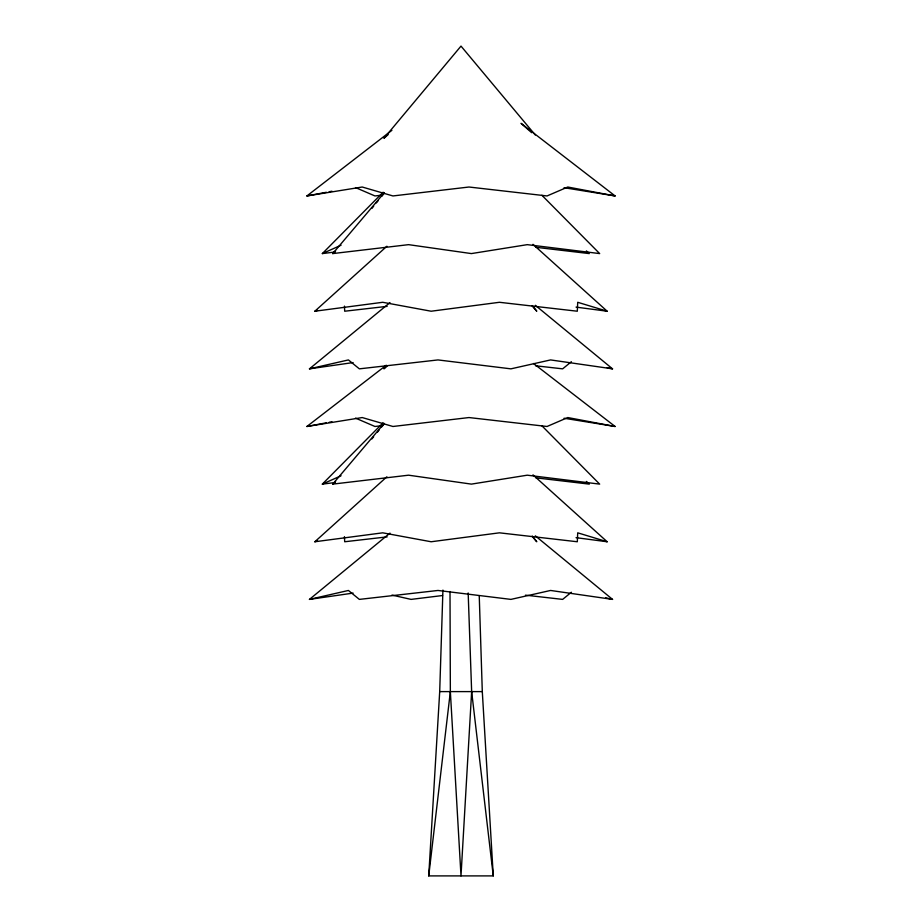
<?xml version="1.0" encoding="UTF-8"?>
<svg xmlns="http://www.w3.org/2000/svg" width="922" height="922" viewBox="0 0 922 922"><rect width="100%" height="100%" fill="white"/><g stroke="black" fill="none" stroke-linecap="round" stroke-linejoin="round"><path stroke-width="1.38" d="M479.244 595.808L482.298 691.604L493.27 875.9L428.73 875.9L439.702 691.604L442.929 590.092M468.169 592.95L471.649 691.604L461 875.9L450.351 691.604L450.005 591.521M428.73 875.9L450.351 691.604M371.877 208.418L373.664 206.217M376.349 202.921L378.147 200.731M381.731 196.34L384.416 193.044M371.877 438.953L373.664 436.751M377.248 432.36L379.034 430.171M381.731 426.874L384.416 423.578M386.698 365.561L383.944 368.846L387.136 366.046M541.917 195.28L599.657 253.585L527.269 244.653L471.384 253.585L408.573 244.653L332.727 253.585L384.163 192.882M541.917 425.814L599.657 484.119L527.269 475.187L471.384 484.119L408.573 475.187L332.727 484.119L384.163 423.428M335.124 252.006L322.343 253.585L383.126 192.214M335.124 482.54L322.343 484.119L383.126 422.749M332.727 253.585L335.596 250.899M332.727 484.119L335.596 481.445M532.985 244.33L607.172 311.221L577.714 302.289L577.31 311.221L499.436 302.289L431.139 311.221L382.722 302.289L314.828 311.221L386.894 246.243M532.985 474.865L607.172 541.756L577.714 532.824L577.31 541.756L499.436 532.824L431.139 541.756L382.722 532.824L314.828 541.756L386.894 476.778M388.197 134.566L383.944 138.312L461 46.1L535.302 135.027M353.114 362.565L309.458 368.846L389.983 302.589M353.114 593.1L309.458 599.392L389.983 533.123M571.386 361.712L562.639 368.846L535.463 365.769M571.386 592.247L562.639 599.392L525.459 595.163M531.671 132.699L521.034 123.329L615.112 195.948L567.791 187.016L547.046 195.948L468.998 187.016L392.933 195.948L362.208 187.016L306.888 195.948L391.896 130.325M533.504 363.487L615.112 426.483L567.791 417.551L547.046 426.483L468.998 417.551L392.933 426.483L362.208 417.551L306.888 426.483L386.226 365.239M322.343 253.585L341.059 245.206M322.343 484.119L341.059 475.752M314.828 311.221L317.502 310.403M314.828 541.756L317.502 540.937M309.458 368.846L348.424 359.926L359.361 368.846L437.996 359.926L510.915 368.846L550.584 359.926L612.542 368.846L535.325 305.309M309.458 599.392L348.424 590.46L359.361 599.392L437.996 590.46L510.915 599.392L550.584 590.46L612.542 599.392L535.325 535.843M306.888 195.948L326.376 192.272M329.154 191.741L331.943 191.223M306.888 426.483L326.376 422.806M329.154 422.288L331.943 421.757M442.537 595.531L411.085 599.392L391.942 595.082M380.636 195.303L374.954 195.948L355.512 187.581M387.159 306.346L344.69 311.221L344.459 306.116M380.636 425.837L374.954 426.483L355.512 418.115M387.159 536.881L344.69 541.756L344.459 536.65M439.702 691.604L482.298 691.604M535.901 247.303L589.273 253.585L586.404 250.899M535.901 477.838L589.273 484.119L586.404 481.445M576.054 307.118L607.172 311.221M576.054 537.664L607.172 541.756M564.045 187.708L615.112 195.948M564.045 418.242L615.112 426.483M606.976 367.578L612.542 368.846M605.593 597.79L612.542 599.392M532.317 305.862L536.777 311.221L532.213 305.666M532.317 536.397L536.777 541.756L532.213 536.201M471.649 691.604L493.27 875.9"/></g></svg>
